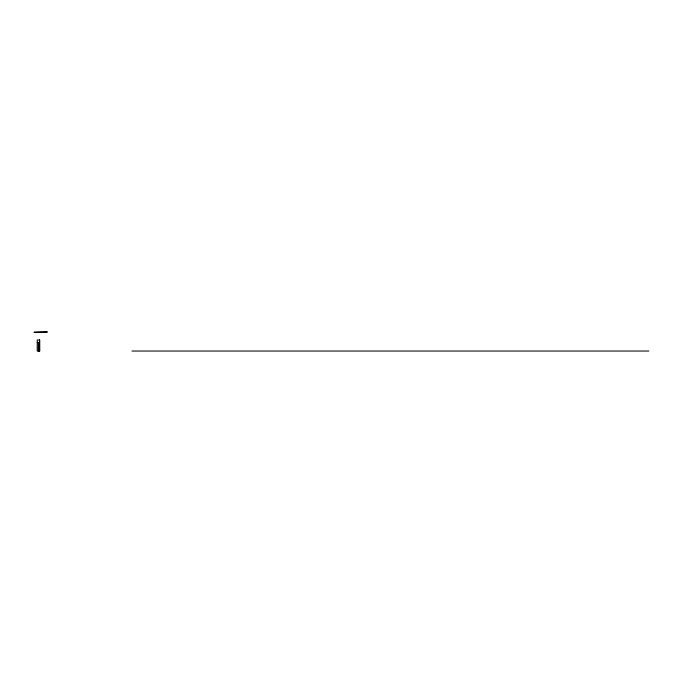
<?xml version="1.0" encoding="UTF-8"?>
<svg xmlns="http://www.w3.org/2000/svg" width="683" height="683" viewBox="0 0 683 683"><rect width="100%" height="100%" fill="white"/><g stroke="black" fill="none" stroke-linecap="round" stroke-linejoin="round"><path stroke-width="1.02" d="M37.224 342.456L39.537 342.456M131.939 351.036L648.85 351.036M39.537 339.989L39.623 351.036M39.409 342.456L39.409 351.036M39.153 342.456L39.153 351.036M38.376 342.456L38.376 351.036M47.247 331.964L34.15 332.262L47.247 331.964M39.665 339.989L37.224 339.989L37.224 351.036L39.665 351.036L39.665 339.989"/></g></svg>
